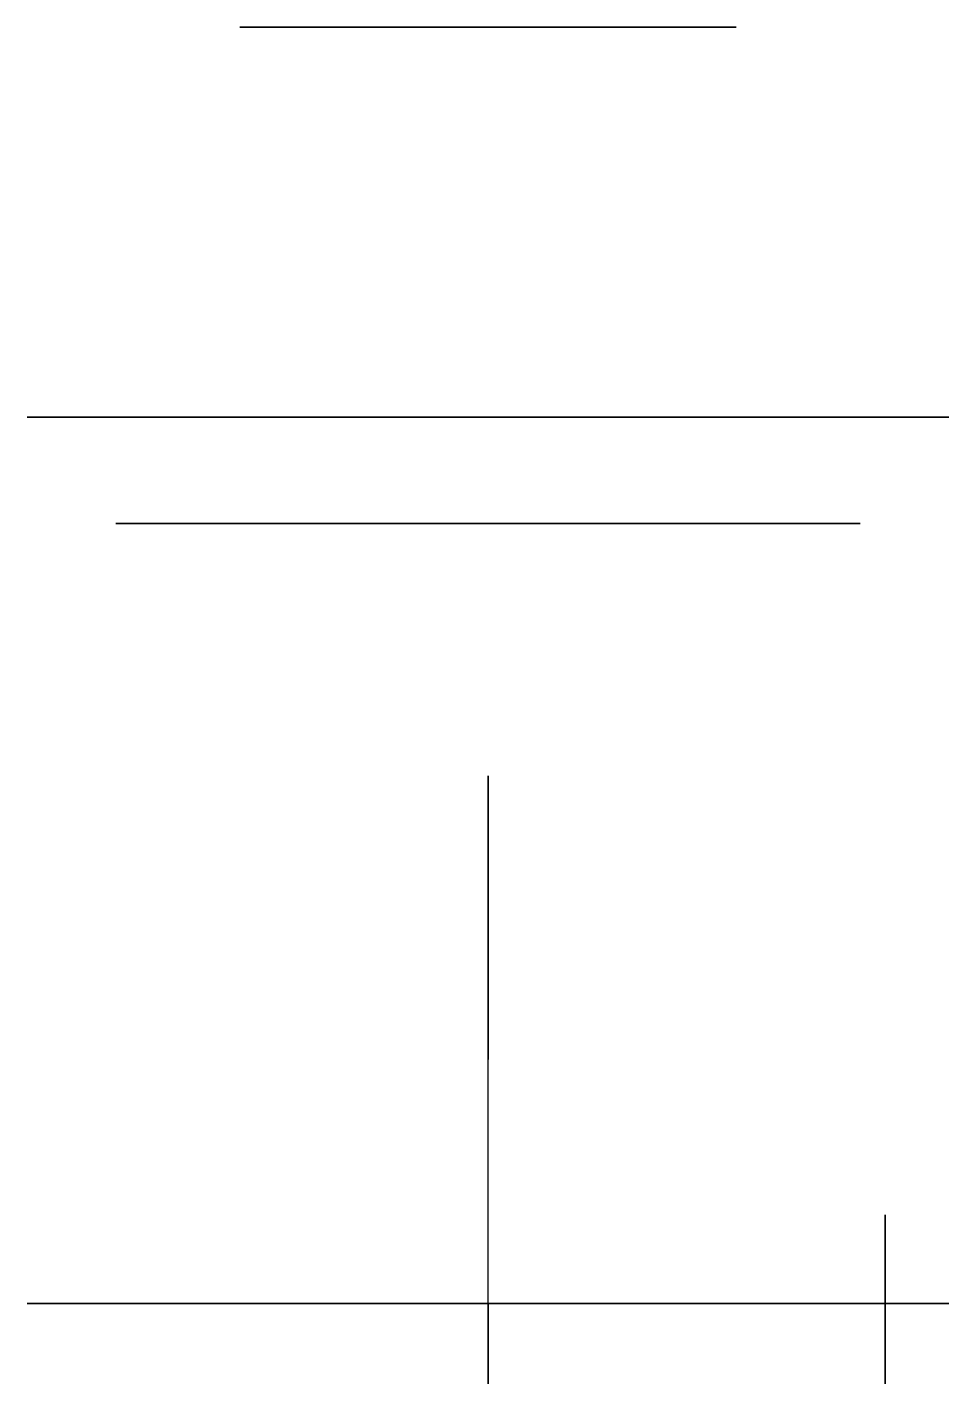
# Model space of a CAD drawing. Header units: centimetres. Extents: x -1.3 to 1.3, y -0.23 to 3.6.
import ezdxf

# ---------------------------------------------------------------- set-up
doc = ezdxf.new("R2010")
doc.units = ezdxf.units.CM
doc.header["$MEASUREMENT"] = 0
for name, color, linetype in [('Cabeza actuador v1 v15_Sketch1', 7, 'Continuous'), ('Cabeza actuador v1 v15_Sketch10', 7, 'Continuous'), ('Cabeza actuador v1 v15_Sketch14', 7, 'Continuous'), ('Cabeza actuador v1 v15_Sketch2', 7, 'Continuous'), ('Cabeza actuador v1 v15_Sketch3', 7, 'Continuous'), ('Cabeza actuador v1 v15_Sketch4', 7, 'Continuous'), ('Cabeza actuador v1 v15_Sketch5', 7, 'Continuous'), ('Cabeza actuador v1 v15_Sketch6', 7, 'Continuous'), ('Cabeza actuador v1 v15_Sketch7', 7, 'Continuous'), ('Cabeza actuador v1 v15_Sketch8', 7, 'Continuous'), ('Cabeza actuador v1 v15_Sketch9', 7, 'Continuous')]:
    doc.layers.add(name, color=color, linetype=linetype)

msp = doc.modelspace()

# ---------------------------------------------------------------- linework, layer by layer
at = {"layer": 'Cabeza actuador v1 v15_Sketch1', "extrusion": (0, 1, 0)}
for radius in [1.3, 1.075]:
    msp.add_circle((0, 0), radius, dxfattribs=at)
at = {"layer": 'Cabeza actuador v1 v15_Sketch1'}
msp.add_point((0, 0), dxfattribs=at)
at = {"layer": 'Cabeza actuador v1 v15_Sketch10'}
for p, q in [((1.12, 0.25, -2.25), (1.12, 0, -2.25)), ((1.12, 0, 2.25), (1.12, 0.25, 2.25)), ((1.12, 0), (1.12, 0.25)), ((1.12, 0.25, 2.25), (1.12, 0.25)), ((1.12, 0.25), (1.12, 0.25, -2.25)), ((1.12, -0.2265, -0.4), (1.12, 0, -0.4)), ((1.12, 0, -0.4), (1.12, 0)), ((1.12, 0), (1.12, -0.2265)), ((1.12, 0, -2.25), (1.12, 0, 2.25)), ((1.12, -0.2265), (1.12, -0.2265, -0.4))]:
    msp.add_line(p, q, dxfattribs=at)
msp.add_point((1.12, 0), dxfattribs=at)
at = {"layer": 'Cabeza actuador v1 v15_Sketch14', "extrusion": (0, 1, 0)}
for radius in [0.7, 0.4, 0.375]:
    msp.add_circle((0, 0, 3.6), radius, dxfattribs=at)
at = {"layer": 'Cabeza actuador v1 v15_Sketch14'}
msp.add_point((0, 3.6), dxfattribs=at)
at = {"layer": 'Cabeza actuador v1 v15_Sketch2'}
for p, q in [((0, 0.1888), (0, 1.0888)), ((0, 0), (0, 0.1888))]:
    msp.add_line(p, q, dxfattribs=at)
at = {"layer": 'Cabeza actuador v1 v15_Sketch2', "extrusion": (1, 0, 0)}
msp.add_circle((1.0888, 0), 0.4, dxfattribs=at)
at = {"layer": 'Cabeza actuador v1 v15_Sketch2'}
msp.add_point((0, 0), dxfattribs=at)
at = {"layer": 'Cabeza actuador v1 v15_Sketch3', "extrusion": (0, 1, 0)}
for radius in [1.3, 0.7, 0.4]:
    msp.add_circle((0, 0, 2.5), radius, dxfattribs=at)
at = {"layer": 'Cabeza actuador v1 v15_Sketch3'}
msp.add_point((0, 2.5), dxfattribs=at)
at = {"layer": 'Cabeza actuador v1 v15_Sketch4', "extrusion": (0, 1, 0)}
msp.add_circle((0, 0), 1.05, dxfattribs=at)
at = {"layer": 'Cabeza actuador v1 v15_Sketch4'}
msp.add_point((0, 0), dxfattribs=at)
at = {"layer": 'Cabeza actuador v1 v15_Sketch5', "extrusion": (0, -1, 0)}
for radius in [1.05, 1.025, 0.4]:
    msp.add_circle((0, 0, -2.2), radius, dxfattribs=at)
at = {"layer": 'Cabeza actuador v1 v15_Sketch5'}
msp.add_point((0, 2.2), dxfattribs=at)
at = {"layer": 'Cabeza actuador v1 v15_Sketch6'}
msp.add_point((0, 0), dxfattribs=at)
at = {"layer": 'Cabeza actuador v1 v15_Sketch7'}
msp.add_point((0, 0), dxfattribs=at)
at = {"layer": 'Cabeza actuador v1 v15_Sketch8'}
msp.add_point((0, 0), dxfattribs=at)
at = {"layer": 'Cabeza actuador v1 v15_Sketch9'}
for p, q in [((0, 0), (0, -0.2265)), ((0, -0.2265, -0.4), (0, 0, -0.4)), ((0, 0, -0.4), (0, 0)), ((0, -0.2265), (0, -0.2265, -0.4))]:
    msp.add_line(p, q, dxfattribs=at)
msp.add_point((0, 0), dxfattribs=at)

doc.saveas('drawing.dxf')
